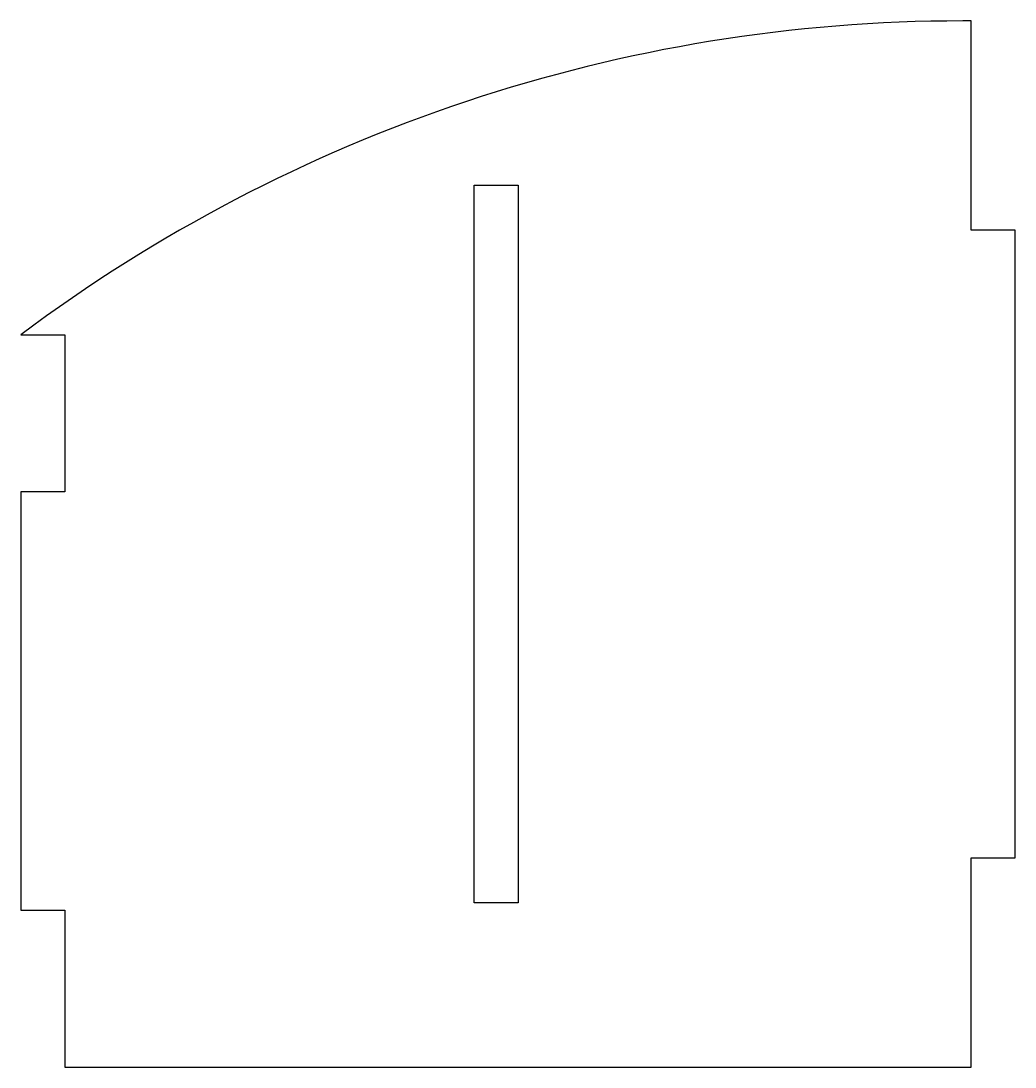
# Model space of a CAD drawing. Header units: millimetres. Extents: x 0 to 95, y 0 to 100.
import ezdxf

# ---------------------------------------------------------------- set-up
doc = ezdxf.new("R2010")
doc.units = ezdxf.units.MM
doc.layers.get('0').update_dxf_attribs({"linetype": 'CONTINUOUS'})

msp = doc.modelspace()

# ---------------------------------------------------------------- linework, layer by layer
msp.add_lwpolyline([(4.2, 15), (4.2, 0), (90.8, 0), (90.8, 20), (95, 20), (95, 80), (90.8, 80), (90.8, 100), (90, 100, 0.16228), (0, 70), (4.2, 70), (4.2, 55), (0, 55), (0, 15)], format="xyb", close=True)
msp.add_lwpolyline([(43.3, 15.69), (43.3, 84.31), (47.5, 84.31), (47.5, 15.69)], close=True)

doc.saveas('drawing.dxf')
